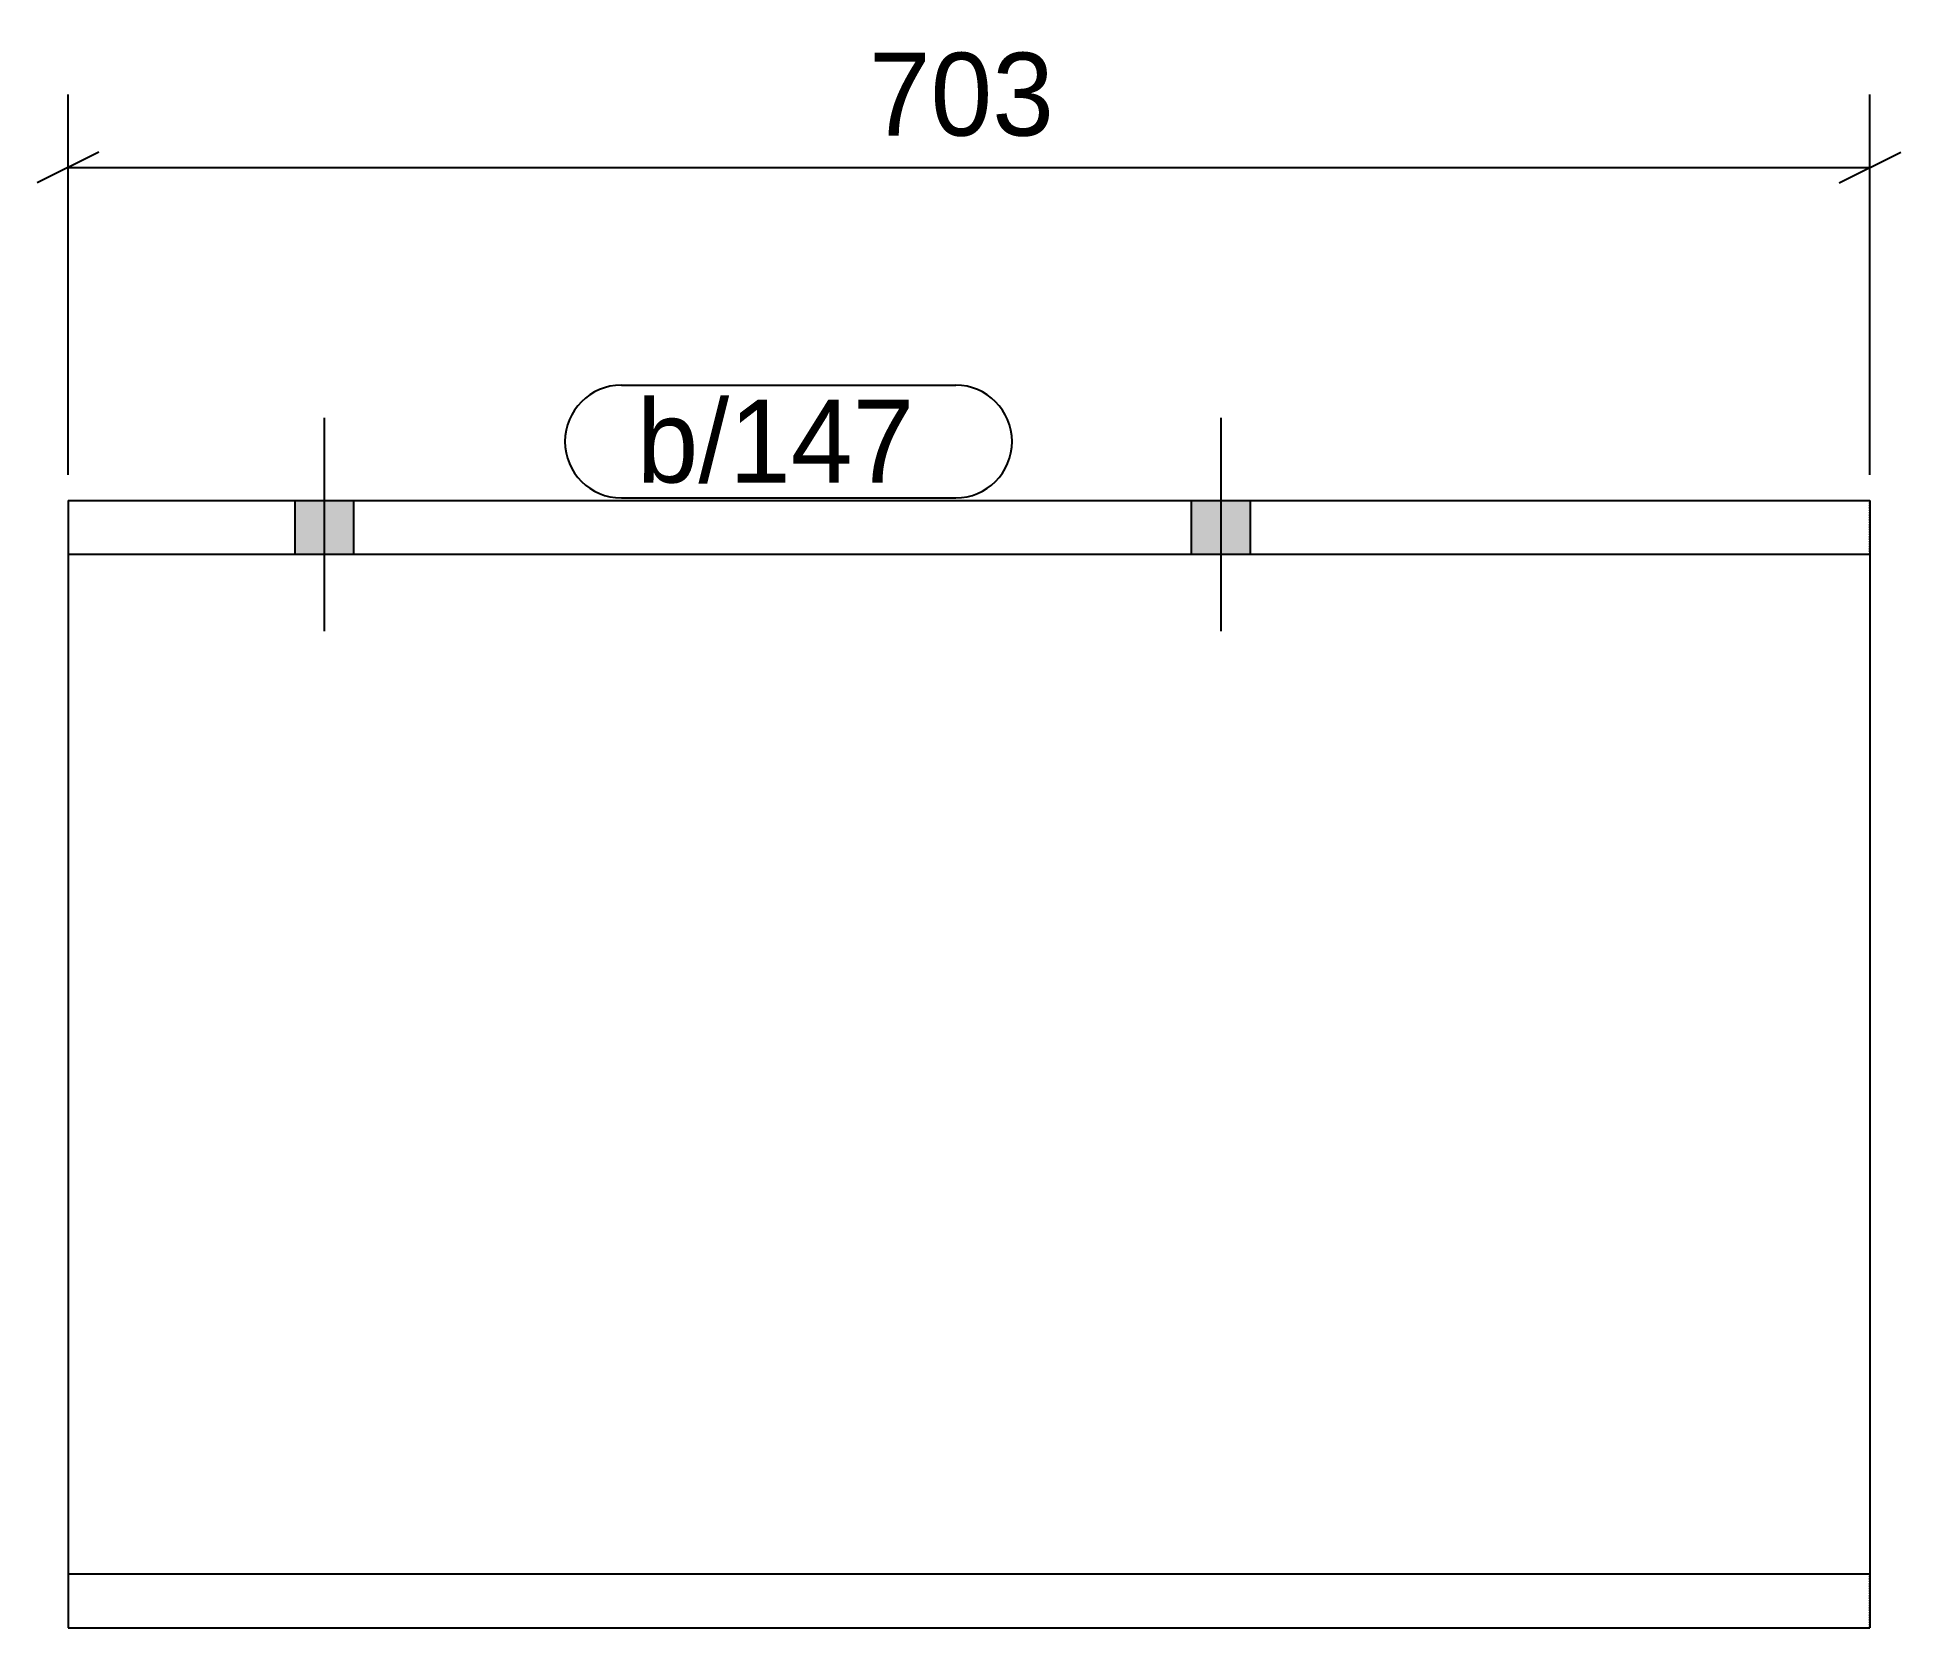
# Model space of a CAD drawing. Header units: millimetres. Extents: x 32 to 6661, y 32 to 653.
# Drawn here: x 5934 to 6661, y 32 to 653 of the extents above.
import ezdxf

# ---------------------------------------------------------------- set-up
doc = ezdxf.new("R2010")
doc.units = ezdxf.units.MM
doc.linetypes.add('DXK_LINE_DOT4', pattern=[0.9408, 0.4704, -0.4704])
doc.styles.add('Comic Sans MS', font='COMIC.TTF', dxfattribs={"height": 0.2})

msp = doc.modelspace()

# ---------------------------------------------------------------- hatches: boundary and pattern name
at = {"linetype": 'Continuous'}
for points in [[(6034.1, 451), (6057.1, 451), (6057.1, 472), (6034.1, 472)], [(6034.1, 451), (6057.1, 451), (6057.1, 472), (6034.1, 472)], [(6407.09, 472), (6384.09, 472), (6384.09, 451), (6407.09, 451)], [(6407.09, 472), (6384.09, 472), (6384.09, 451), (6407.09, 451)]]:
    msp.add_hatch(color=3, dxfattribs=at).paths.add_polyline_path(points)

# ---------------------------------------------------------------- linework, layer by layer
at = {"color": 8, "linetype": 'Continuous'}
for p, q in [((5945.6, 482), (5945.6, 630.4)), ((6649.03, 482), (6649.03, 630.4)), ((5957.6, 608), (5933.6, 596)), ((6637.03, 596), (6661.03, 608)), ((5945.6, 602), (6649.03, 602))]:
    msp.add_line(p, q, dxfattribs=at)
at = {"color": 7, "linetype": 'Continuous'}
for p, q in [((6161.6, 517), (6292.13, 517)), ((6161.6, 473), (6292.13, 473)), ((5945.6, 472), (5945.6, 32)), ((5945.6, 472), (6649.03, 472)), ((6649.03, 472), (6649.03, 451)), ((5945.6, 451), (6649.03, 451)), ((6649.03, 451), (6649.03, 53)), ((5945.6, 53), (6649.03, 53)), ((6649.03, 53), (6649.03, 32)), ((5945.6, 32), (6649.03, 32))]:
    msp.add_line(p, q, dxfattribs=at)
at = {"color": 3, "linetype": 'Continuous'}
for p, q in [((6045.6, 504.2), (6045.6, 421)), ((6045.6, 504.2), (6045.6, 421)), ((6395.59, 504.2), (6395.59, 421)), ((6395.59, 504.2), (6395.59, 421)), ((6034.1, 472), (6034.1, 451)), ((6034.1, 472), (6034.1, 451)), ((6057.1, 472), (6057.1, 451)), ((6057.1, 472), (6057.1, 451)), ((6384.09, 472), (6384.09, 451)), ((6384.09, 472), (6384.09, 451)), ((6407.09, 472), (6407.09, 451)), ((6407.09, 472), (6407.09, 451))]:
    msp.add_line(p, q, dxfattribs=at)
at = {"color": 7, "linetype": 'DXK_LINE_DOT4'}
for p, q in [((6649.03, 451), (6649.03, 472)), ((6649.03, 32), (6649.03, 53))]:
    msp.add_line(p, q, dxfattribs=at)
at = {"color": 7, "linetype": 'Continuous'}
for centre, start, end in [((6161.6, 495), 90, 270), ((6292.13, 495), 270, 90)]:
    msp.add_arc(centre, 22, start, end, dxfattribs=at)

# ---------------------------------------------------------------- wipeouts: each hides what was drawn before it
at = {"color": 0}
for points in [[(6342.81, 608), (6342.81, 652.8), (6251.82, 652.8), (6251.82, 608)], [(6286.13, 479), (6286.13, 511), (6167.6, 511), (6167.6, 479)]]:
    msp.add_wipeout(points, dxfattribs=at)

# ---------------------------------------------------------------- next in the draw order: texts
at = {"color": 3, "style": 'Comic Sans MS'}
msp.add_text('703', height=32.375, dxfattribs=at).set_placement((6258.22, 614.4))

# ---------------------------------------------------------------- next in the draw order: wipeouts: each hides what was drawn before it
at = {"color": 0}
msp.add_wipeout([(6286.13, 479), (6286.13, 511), (6167.6, 511), (6167.6, 479)], dxfattribs=at)

# ---------------------------------------------------------------- next in the draw order: texts
at = {"color": 3, "style": 'Comic Sans MS'}
msp.add_text('b/147', height=32.375, dxfattribs=at).set_placement((6167.6, 479))

doc.saveas('drawing.dxf')
